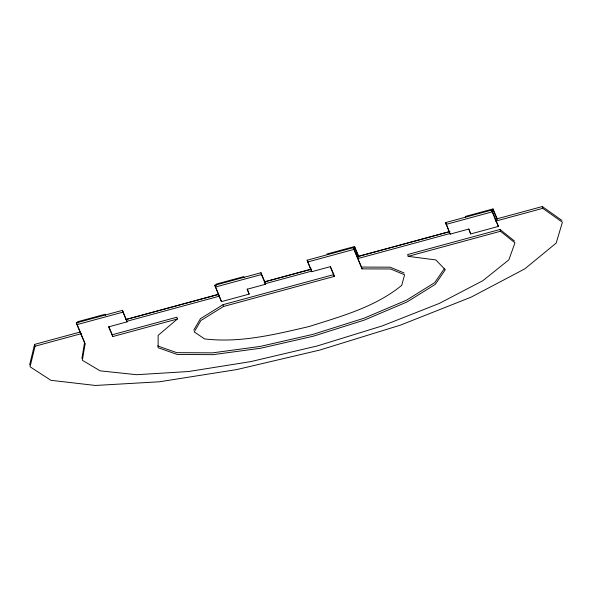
<?xml version="1.0" encoding="UTF-8"?>
<svg xmlns="http://www.w3.org/2000/svg" width="592" height="592" viewBox="0 0 592 592"><rect width="100%" height="100%" fill="white"/><g stroke="black" fill="none" stroke-linecap="round" stroke-linejoin="round"><path stroke-width="0.89" d="M81.888 358.493L84.582 342.28L85.056 344.085L82.369 360.299L100.129 370.844L136.663 374.706L188.508 371.532L250.742 361.616L317.475 345.898L382.373 325.866L439.294 303.43L482.835 280.697L508.876 259.844L514.944 242.831L500.469 231.272L499.988 229.467L407.673 254.538L408.154 256.343L435.838 259.947L445.295 269.745L435.253 284.397L407.059 301.95L364.517 320.02L313.353 336.197L260.458 348.281L212.95 354.66L177.23 354.467L158.108 347.733L158.153 335.361L177.371 319.014L176.897 317.208L112.273 334.754L108.847 326.673M29.6 364.975L34.588 344.403L79.853 332.112M34.588 344.403L35.061 346.209L30.074 366.781L50.882 380.308L95.467 385.466L159.507 381.773L236.785 369.571L319.813 350.05L400.54 325.097L471.128 297.147L524.749 268.894L556.184 243.09L562.4 222.229L542.783 208.34L542.309 206.534L495.038 219.366M193.754 330.114L200.436 318.696L223.051 304.673L333.829 274.592L334.302 276.397L223.524 306.478L200.917 320.501L194.228 331.92L204.551 338.898C239.93 343.19 275.014 334.48 309.239 326.488C341.355 316.283 375.165 307.107 401.731 285.351L404.602 274.792L390.609 268.983L361.993 268.879L353.283 247.663L307.13 260.199L311.725 271.706L330.188 266.696L334.302 276.397M444.311 268.672L434.772 282.591L406.586 300.137L364.043 318.215L312.879 334.391L259.977 346.475L212.469 352.854L176.749 352.662L157.627 345.92M326.843 254.049L354.541 246.531L358.656 256.232L449.935 231.45M497.125 218.633L493.01 208.932L465.312 216.45L465.63 217.656M85.056 344.085L76.346 322.869L122.5 310.334L127.095 321.848L108.632 326.858L112.754 336.559L177.371 319.014M214.815 285.27L260.968 272.734L265.09 282.436L265.564 284.241L247.101 289.259L249.165 294.106L221.467 301.631L214.815 285.27L221.467 301.631M445.598 222.599L491.752 210.064L498.405 226.425L470.714 233.944L468.657 229.089L450.194 234.106L445.598 222.599L450.194 234.106M353.283 248.81L355.015 248.337L358.449 256.425M491.752 211.203L493.484 210.737L497.258 219.632M76.819 324.675L122.981 312.139L127.095 321.848M215.288 287.076L261.449 274.54L265.564 284.241M307.603 262.004L353.757 249.469M446.072 224.405L492.226 211.869L498.405 226.425M125.363 319.591L218.418 294.32M264.676 281.755L311.518 269.034M126.237 319.517L218.766 294.387M264.143 282.066L311.303 269.264M450.024 233.529L358.16 258.475L356.451 253.753L357.679 256.669L449.55 231.724M35.061 346.209L81.222 333.681M126.71 321.323L219.247 296.2M264.624 283.871L311.784 271.069M495.511 221.171L542.783 208.34M408.154 256.343L500.469 231.272M353.283 247.663L361.52 267.073L390.128 267.177L404.121 272.986M542.309 206.534L561.926 220.424M499.988 229.467L514.47 241.025M468.864 228.904L470.714 233.944M330.395 266.504L333.481 273.785M307.13 260.199L311.725 271.706M247.315 289.066L249.165 294.106M76.346 322.869L84.219 341.436M493.01 208.932L493.484 210.737M491.752 210.064L492.226 211.869M361.52 267.073L361.993 268.879M357.679 256.669L358.16 258.475M354.541 246.531L355.015 248.337M260.968 272.734L261.449 274.54M244.082 277.818L243.763 276.612L216.073 284.138L216.391 285.337M223.051 304.673L223.524 306.478M122.5 310.334L122.981 312.139M112.273 334.754L112.754 336.559M105.613 315.418L105.295 314.219L77.596 321.737L77.915 322.943"/></g></svg>
